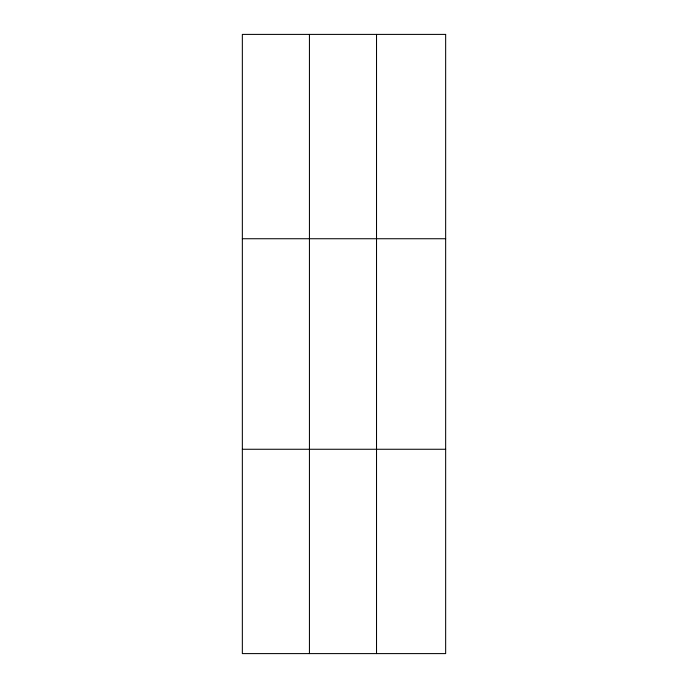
<?xml version="1.0" encoding="UTF-8"?>
<svg xmlns="http://www.w3.org/2000/svg" width="688" height="688" viewBox="0 0 688 688"><rect width="100%" height="100%" fill="white"/><g stroke="black" fill="none" stroke-linecap="round" stroke-linejoin="round"><path stroke-width="1.03" d="M309.437 34.4L309.437 653.6M376.525 34.4L376.525 653.6M242.348 238.736L445.652 238.736M242.348 449.264L445.652 449.264M445.652 34.4L445.652 653.6L242.348 653.6L242.348 34.4L445.652 34.4"/></g></svg>
